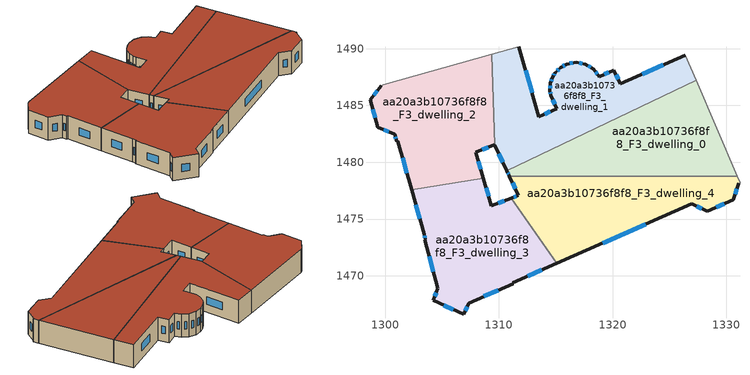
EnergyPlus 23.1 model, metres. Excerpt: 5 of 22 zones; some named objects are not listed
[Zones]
aa20a3b10736f8f8_F3_dwelling_0
 floor to aa20a3b10736f8f8_F2_dwelling_0 (EU_floor_Construction): 1327.37,1487.2 1330.98,1478.78 1310.92,1478.78 1310.7,1479.25 z9
 wall outside (EU_wall_Construction): 1310.7,1479.25 1310.92,1478.78 z9:12
 wall to aa20a3b10736f8f8_F3_dwelling_1 (EU_wall_Construction): 1327.37,1487.2 1310.7,1479.25 z9:12
 wall adiabatic (EU_wall_Construction): 1330.98,1478.78 1327.37,1487.2 z9:12
 wall to aa20a3b10736f8f8_F3_dwelling_4 (EU_wall_Construction): 1310.92,1478.78 1330.98,1478.78 z9:12
 window (EU_Window_Construction): 1310.77,1479.09 1310.85,1478.94 z10.02:10.98
 roof outside (EU_roof_Construction): 1330.98,1478.78 1327.37,1487.2 1310.7,1479.25 1310.92,1478.78 z12
aa20a3b10736f8f8_F3_dwelling_1
 floor to aa20a3b10736f8f8_F2_dwelling_1 (EU_floor_Construction): 1326.42,1489.44 1327.37,1487.2 1310.7,1479.25 1309.63,1481.51 1309.38,1489.51 1311.76,1490.18 1313.5,1484.01 1315.07,1484.71 1314.57,1485.9 1314.49,1486.31 1314.53,1486.94 1314.74,1487.53 1314.96,1487.9 1315.42,1488.33 1315.96,1488.64 1316.79,1488.8 1317.61,1488.64 1318.33,1488.21 1318.84,1487.54 1320.12,1488.11 1320.68,1486.91 z9
 wall outside (EU_wall_Construction): 1326.42,1489.44 1320.68,1486.91 1320.12,1488.11 1318.84,1487.54 1318.33,1488.21 1317.61,1488.64 1316.79,1488.8 1315.96,1488.64 1315.42,1488.33 1314.96,1487.9 1314.74,1487.53 1314.53,1486.94 1314.49,1486.31 1314.57,1485.9 1315.07,1484.71 1313.5,1484.01 1311.76,1490.18 / 1309.63,1481.51 1310.7,1479.25 z9:12
 wall adiabatic (EU_wall_Construction): 1327.37,1487.2 1326.42,1489.44 / 1311.76,1490.18 1309.38,1489.51 z9:12
 wall to aa20a3b10736f8f8_F3_dwelling_2 (EU_wall_Construction): 1309.38,1489.51 1309.63,1481.51 z9:12
 window (EU_Window_Construction): 1314.54,1484.47 1314.04,1484.25 / 1314.74,1485.5 1314.9,1485.12 / 1314.52,1486.17 1314.54,1486.04 / 1314.52,1486.73 1314.5,1486.52 / 1314.67,1487.33 1314.6,1487.14 / 1314.89,1487.77 1314.82,1487.66 / 1315.26,1488.19 1315.12,1488.05 / 1315.77,1488.54 1315.6,1488.44 / 1316.51,1488.75 1316.24,1488.7 / 1317.33,1488.7 1317.07,1488.75 / 1318.08,1488.36 1317.85,1488.49 / 1318.66,1487.77 1318.5,1487.98 / 1319.68,1487.92 1319.27,1487.74 / 1320.49,1487.32 1320.31,1487.7 / 1324.46,1488.58 1322.63,1487.77 / 1309.99,1480.74 1310.33,1480.02 / 1312.91,1486.11 1312.35,1488.08 z10.02:10.98
 roof outside (EU_roof_Construction): 1327.37,1487.2 1326.42,1489.44 1320.68,1486.91 1320.12,1488.11 1318.84,1487.54 1318.33,1488.21 1317.61,1488.64 1316.79,1488.8 1315.96,1488.64 1315.42,1488.33 1314.96,1487.9 1314.74,1487.53 1314.53,1486.94 1314.49,1486.31 1314.57,1485.9 1315.07,1484.71 1313.5,1484.01 1311.76,1490.18 1309.38,1489.51 1309.63,1481.51 1310.7,1479.25 z12
aa20a3b10736f8f8_F3_dwelling_2
 floor to aa20a3b10736f8f8_F2_dwelling_2 (EU_floor_Construction): 1309.38,1489.51 1309.63,1481.51 1309.6,1481.57 1307.98,1480.88 1308.63,1478.61 1302.3,1477.6 1301.1,1481.87 1300.99,1481.86 1300.82,1482.47 1299.34,1483.1 1298.65,1485.5 1299.62,1486.72 1299.8,1486.83 z9
 wall outside (EU_wall_Construction): 1299.62,1486.72 1298.65,1485.5 1299.34,1483.1 1300.82,1482.47 1300.99,1481.86 1301.1,1481.87 1302.3,1477.6 / 1308.63,1478.61 1307.98,1480.88 1309.6,1481.57 1309.63,1481.51 z9:12
 wall adiabatic (EU_wall_Construction): 1309.38,1489.51 1299.8,1486.83 1299.62,1486.72 z9:12
 wall to aa20a3b10736f8f8_F3_dwelling_3 (EU_wall_Construction): 1302.3,1477.6 1308.63,1478.61 z9:12
 window (EU_Window_Construction): 1300.88,1482.26 1300.93,1482.06 / 1299.84,1482.88 1300.31,1482.68 / 1298.88,1484.69 1299.1,1483.92 / 1299.29,1486.3 1298.98,1485.92 / 1308.53,1481.11 1309.05,1481.33 / 1308.4,1479.38 1308.2,1480.11 / 1301.51,1480.41 1301.9,1479.05 z10.02:10.98
 roof outside (EU_roof_Construction): 1308.63,1478.61 1307.98,1480.88 1309.6,1481.57 1309.63,1481.51 1309.38,1489.51 1299.8,1486.83 1299.62,1486.72 1298.65,1485.5 1299.34,1483.1 1300.82,1482.47 1300.99,1481.86 1301.1,1481.87 1302.3,1477.6 z12
aa20a3b10736f8f8_F3_dwelling_3
 floor to aa20a3b10736f8f8_F2_dwelling_3 (EU_floor_Construction): 1311.08,1476.84 1315.09,1471.12 1311.2,1469.41 1311.26,1469.33 1307.35,1467.61 1306.89,1466.61 1304.2,1467.83 1304.62,1468.89 1303.45,1473.18 1303.52,1473.22 1303.41,1473.68 1302.3,1477.6 1308.63,1478.61 1309.33,1476.16 z9
 wall outside (EU_wall_Construction): 1302.3,1477.6 1303.41,1473.68 1303.52,1473.22 1303.45,1473.18 1304.62,1468.89 1304.2,1467.83 1306.89,1466.61 1307.35,1467.61 1311.26,1469.33 1311.2,1469.41 1315.09,1471.12 / 1311.08,1476.84 1309.33,1476.16 1308.63,1478.61 z9:12
 wall to aa20a3b10736f8f8_F3_dwelling_4 (EU_wall_Construction): 1315.09,1471.12 1311.08,1476.84 z9:12
 window (EU_Window_Construction): 1303.45,1473.52 1303.48,1473.37 / 1302.68,1476.27 1303.03,1475.01 / 1309.09,1476.99 1308.86,1477.78 / 1310.48,1476.61 1309.92,1476.39 / 1312.53,1469.99 1313.77,1470.53 / 1308.68,1468.19 1309.93,1468.74 / 1307.05,1466.95 1307.19,1467.27 / 1305.12,1467.42 1305.98,1467.03 / 1304.48,1468.53 1304.35,1468.19 / 1303.85,1471.72 1304.22,1470.35 z10.02:10.98
 roof outside (EU_roof_Construction): 1315.09,1471.12 1311.08,1476.84 1309.33,1476.16 1308.63,1478.61 1302.3,1477.6 1303.41,1473.68 1303.52,1473.22 1303.45,1473.18 1304.62,1468.89 1304.2,1467.83 1306.89,1466.61 1307.35,1467.61 1311.26,1469.33 1311.2,1469.41 z12
aa20a3b10736f8f8_F3_dwelling_4
 floor to aa20a3b10736f8f8_F2_dwelling_4 (EU_floor_Construction): 1330.98,1478.78 1331.22,1478.21 1331.12,1478.17 1330.63,1476.68 1328.33,1475.68 1326.96,1476.34 1315.09,1471.12 1311.08,1476.84 1311.72,1477.09 1310.92,1478.78 z9
 wall outside (EU_wall_Construction): 1315.09,1471.12 1326.96,1476.34 1328.33,1475.68 1330.63,1476.68 1331.12,1478.17 / 1310.92,1478.78 1311.72,1477.09 1311.08,1476.84 z9:12
 wall adiabatic (EU_wall_Construction): 1331.12,1478.17 1331.22,1478.21 1330.98,1478.78 z9:12
 window (EU_Window_Construction): 1330.8,1477.19 1330.95,1477.66 / 1329.11,1476.02 1329.85,1476.34 / 1327.43,1476.11 1327.87,1475.91 / 1319.13,1472.89 1322.92,1474.56 / 1311.5,1477.01 1311.3,1476.93 / 1311.19,1478.21 1311.45,1477.67 z10.02:10.98
 roof outside (EU_roof_Construction): 1328.33,1475.68 1330.63,1476.68 1331.12,1478.17 1331.22,1478.21 1330.98,1478.78 1310.92,1478.78 1311.72,1477.09 1311.08,1476.84 1315.09,1471.12 1326.96,1476.34 z12
[Building]
EU S2 Campaign: North Axis=0; Terrain=City; Solar Distribution=FullExterior
[Site:Location]
Vienna: Latitude=48; Longitude=16.5; Time Zone=1; Elevation=183
[SizingPeriod:WeatherFileDays]
AnnualSizingPeriod: Begin Month=1; Begin Day of Month=1; End Month=12; End Day of Month=31; Day of Week for Start Day=Monday; Use Weather File Daylight Saving Period=No; Use Weather File Rain and Snow Indicators=No
[MATERIAL]
EU_InternalMass_Material: Roughness=MediumRough; Thickness=0.1; Conductivity=1; Density=1800; Specific Heat=900; Thermal Absorptance=0.9; Solar Absorptance=0.7; Visible Absorptance=0.7
[MATERIAL:NOMASS] Roughness=MediumRough; Thermal Absorptance=0.9; Solar Absorptance=0.7; Visible Absorptance=0.7
Name | Thermal Resistance
EU_wall_NoMass | 0.942466
EU_roof_NoMass | 0.551687
EU_floor_NoMass | 0.66527
[WINDOWMATERIAL:SIMPLEGLAZINGSYSTEM]
EU_Window_SimpleGlazing: UFactor=2.03367; Solar Heat Gain Coefficient=0.65; Visible Transmittance=0.65
[CONSTRUCTION]
EU_wall_Construction: EU_wall_NoMass
EU_roof_Construction: EU_roof_NoMass
EU_floor_Construction: EU_floor_NoMass
EU_Window_Construction: EU_Window_SimpleGlazing
EU_InternalMass_Construction: EU_InternalMass_Material
[ZONE] Type=1; Multiplier=1; Ceiling Height=autocalculate; Floor Area=autocalculate; Part of Total Floor Area=Yes
Name | Volume
aa20a3b10736f8f8_F3_dwelling_0 | 267.705
aa20a3b10736f8f8_F3_dwelling_1; aa20a3b10736f8f8_F3_dwelling_3 | 267.698
aa20a3b10736f8f8_F3_dwelling_2 | 267.719
aa20a3b10736f8f8_F3_dwelling_4 | 267.691
[INTERNALMASS] Construction=EU_InternalMass_Construction
Name | Zone or ZoneList | Surface Area
aa20a3b10736f8f8_F3_dwelling_0_EU_InternalMass | aa20a3b10736f8f8_F3_dwelling_0 | 89.2346
aa20a3b10736f8f8_F3_dwelling_1_EU_InternalMass | aa20a3b10736f8f8_F3_dwelling_1 | 89.2327
aa20a3b10736f8f8_F3_dwelling_2_EU_InternalMass | aa20a3b10736f8f8_F3_dwelling_2 | 89.2386
aa20a3b10736f8f8_F3_dwelling_3_EU_InternalMass | aa20a3b10736f8f8_F3_dwelling_3 | 89.2324
aa20a3b10736f8f8_F3_dwelling_4_EU_InternalMass | aa20a3b10736f8f8_F3_dwelling_4 | 89.2305
[OTHEREQUIPMENT] Fuel Type=Electricity; Design Level Calculation Method=Watts/Area; Power per Zone Floor Area=1; Fraction Latent=0; Fraction Radiant=0; Fraction Lost=0; Carbon Dioxide Generation Rate=0; EndUse Subcategory=EU_Step8_InternalGains
Name | Zone or ZoneList or Space or SpaceList | Schedule
EU_Step8_InternalGain_aa20a3b10736f8f8_F3_dwelling_0_f000 | aa20a3b10736f8f8_F3_dwelling_0 | EU_Step8_GainSchedule_aa20a3b10736f8f8_F3_dwelling_0_f000
EU_Step8_InternalGain_aa20a3b10736f8f8_F3_dwelling_1_f000 | aa20a3b10736f8f8_F3_dwelling_1 | EU_Step8_GainSchedule_aa20a3b10736f8f8_F3_dwelling_1_f000
EU_Step8_InternalGain_aa20a3b10736f8f8_F3_dwelling_2_f000 | aa20a3b10736f8f8_F3_dwelling_2 | EU_Step8_GainSchedule_aa20a3b10736f8f8_F3_dwelling_2_f000
EU_Step8_InternalGain_aa20a3b10736f8f8_F3_dwelling_3_f000 | aa20a3b10736f8f8_F3_dwelling_3 | EU_Step8_GainSchedule_aa20a3b10736f8f8_F3_dwelling_3_f000
EU_Step8_InternalGain_aa20a3b10736f8f8_F3_dwelling_4_f000 | aa20a3b10736f8f8_F3_dwelling_4 | EU_Step8_GainSchedule_aa20a3b10736f8f8_F3_dwelling_4_f000
[ZONEVENTILATION:DESIGNFLOWRATE] Schedule=EU_AlwaysOn; Design Flow Rate Calculation Method=AirChanges/Hour; Air Changes per Hour=0.530523; Ventilation Type=Natural; Fan Pressure Rise=0; Fan Total Efficiency=1; Constant Term Coefficient=1; Temperature Term Coefficient=0; Velocity Term Coefficient=0; Velocity Squared Term Coefficient=0; Minimum Indoor Temperature=-100; Maximum Indoor Temperature=100; Delta Temperature=-100; Minimum Outdoor Temperature=-100; Maximum Outdoor Temperature=100; Maximum Wind Speed=40
Name | Zone or ZoneList or Space or SpaceList
EU_ConstantAir_aa20a3b10736f8f8_F3_dwelling_0 | aa20a3b10736f8f8_F3_dwelling_0
EU_ConstantAir_aa20a3b10736f8f8_F3_dwelling_1 | aa20a3b10736f8f8_F3_dwelling_1
EU_ConstantAir_aa20a3b10736f8f8_F3_dwelling_2 | aa20a3b10736f8f8_F3_dwelling_2
EU_ConstantAir_aa20a3b10736f8f8_F3_dwelling_3 | aa20a3b10736f8f8_F3_dwelling_3
EU_ConstantAir_aa20a3b10736f8f8_F3_dwelling_4 | aa20a3b10736f8f8_F3_dwelling_4
[HVACTEMPLATE:ZONE:IDEALLOADSAIRSYSTEM] System Availability Schedule=EU_AlwaysOn; Maximum Heating Supply Air Temperature=50; Minimum Cooling Supply Air Temperature=13; Maximum Heating Supply Air Humidity Ratio=0.0156; Minimum Cooling Supply Air Humidity Ratio=0.0077; Heating Limit=NoLimit; Cooling Limit=NoLimit; Heating Availability Schedule=EU_AlwaysOn; Cooling Availability Schedule=EU_CoolingOff; Dehumidification Control Type=ConstantSensibleHeatRatio; Cooling Sensible Heat Ratio=0.7; Dehumidification Setpoint=60; Humidification Control Type=None; Humidification Setpoint=30; Outdoor Air Method=None; Outdoor Air Flow Rate per Person=0.00944; Outdoor Air Flow Rate per Zone Floor Area=0; Outdoor Air Flow Rate per Zone=0; Demand Controlled Ventilation Type=None; Outdoor Air Economizer Type=NoEconomizer; Heat Recovery Type=None; Sensible Heat Recovery Effectiveness=0.7; Latent Heat Recovery Effectiveness=0.65
Name | Template Thermostat
aa20a3b10736f8f8_F3_dwelling_0 | EU_HeatOnly_aa20a3b10736f8f8_F3_dwelling_0
aa20a3b10736f8f8_F3_dwelling_1 | EU_HeatOnly_aa20a3b10736f8f8_F3_dwelling_1
aa20a3b10736f8f8_F3_dwelling_2 | EU_HeatOnly_aa20a3b10736f8f8_F3_dwelling_2
aa20a3b10736f8f8_F3_dwelling_3 | EU_HeatOnly_aa20a3b10736f8f8_F3_dwelling_3
aa20a3b10736f8f8_F3_dwelling_4 | EU_HeatOnly_aa20a3b10736f8f8_F3_dwelling_4
[SIZING:ZONE] Zone Cooling Design Supply Air Temperature Input Method=SupplyAirTemperature; Zone Cooling Design Supply Air Temperature=13; Zone Heating Design Supply Air Temperature Input Method=SupplyAirTemperature; Zone Heating Design Supply Air Temperature=50; Zone Cooling Design Supply Air Humidity Ratio=0.008; Zone Heating Design Supply Air Humidity Ratio=0.008; Cooling Design Air Flow Method=DesignDay; Cooling Design Air Flow Rate=0; Cooling Minimum Air Flow per Zone Floor Area=0.000762; Cooling Minimum Air Flow=0; Cooling Minimum Air Flow Fraction=0.2; Heating Design Air Flow Method=DesignDay; Heating Design Air Flow Rate=0; Heating Maximum Air Flow per Zone Floor Area=0.002032; Heating Maximum Air Flow=0.141576; Heating Maximum Air Flow Fraction=0.3; Account for Dedicated Outdoor Air System=No; Dedicated Outdoor Air System Control Strategy=NeutralSupplyAir; Dedicated Outdoor Air Low Setpoint Temperature for Design=autosize; Dedicated Outdoor Air High Setpoint Temperature for Design=autosize; Zone Load Sizing Method=Sensible Load Only No Latent Load; Zone Latent Cooling Design Supply Air Humidity Ratio Input Method=HumidityRatioDifference; Zone Cooling Design Supply Air Humidity Ratio Difference=0.005; Zone Latent Heating Design Supply Air Humidity Ratio Input Method=HumidityRatioDifference; Zone Humidification Design Supply Air Humidity Ratio Difference=0.005
aa20a3b10736f8f8_F3_dwelling_0; aa20a3b10736f8f8_F3_dwelling_1; aa20a3b10736f8f8_F3_dwelling_2; aa20a3b10736f8f8_F3_dwelling_3; aa20a3b10736f8f8_F3_dwelling_4
[SCHEDULE:CONSTANT]
Name | Hourly Value
EU_AlwaysOn | 1
EU_CoolingOff | 0
[SCHEDULE:FILE] Column Number=1; Rows to Skip at Top=0; Number of Hours of Data=8760; Column Separator=Comma; Interpolate to Timestep=No; Minutes per Item=60; Adjust Schedule for Daylight Savings=Yes
Name | File
EU_Step8_GainSchedule_aa20a3b10736f8f8_F3_dwelling_0_f000 | ../../schedules/aa20a3b10736f8f8/aa20a3b10736f8f8_F3_dwelling_0_f000_gain.csv
EU_Step8_GainSchedule_aa20a3b10736f8f8_F3_dwelling_1_f000 | ../../schedules/aa20a3b10736f8f8/aa20a3b10736f8f8_F3_dwelling_1_f000_gain.csv
EU_Step8_GainSchedule_aa20a3b10736f8f8_F3_dwelling_2_f000 | ../../schedules/aa20a3b10736f8f8/aa20a3b10736f8f8_F3_dwelling_2_f000_gain.csv
EU_Step8_GainSchedule_aa20a3b10736f8f8_F3_dwelling_3_f000 | ../../schedules/aa20a3b10736f8f8/aa20a3b10736f8f8_F3_dwelling_3_f000_gain.csv
EU_Step8_GainSchedule_aa20a3b10736f8f8_F3_dwelling_4_f000 | ../../schedules/aa20a3b10736f8f8/aa20a3b10736f8f8_F3_dwelling_4_f000_gain.csv
